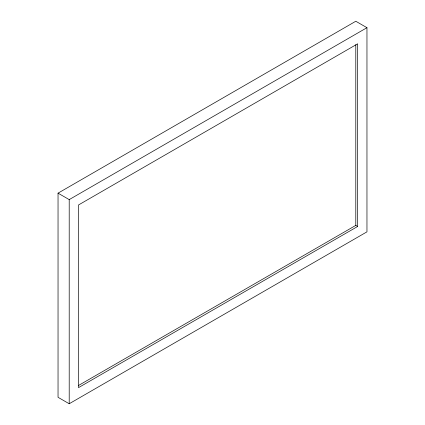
<?xml version="1.0" encoding="UTF-8"?>
<svg xmlns="http://www.w3.org/2000/svg" width="425" height="425" viewBox="0 0 425 425"><rect width="100%" height="100%" fill="white"/><g stroke="black" fill="none" stroke-linecap="round" stroke-linejoin="round"><path stroke-width="0.64" d="M58.039 193.157L355.794 21.25L366.961 27.694L366.961 231.843L69.206 403.75L58.039 397.306L58.039 193.157L69.206 199.607L366.961 27.694M78.37 385.565L355.794 225.393L357.659 226.467L357.659 43.812L78.508 204.977L78.508 387.632L357.659 226.467M355.794 44.726L355.794 225.393M69.206 199.607L69.206 403.75"/></g></svg>
